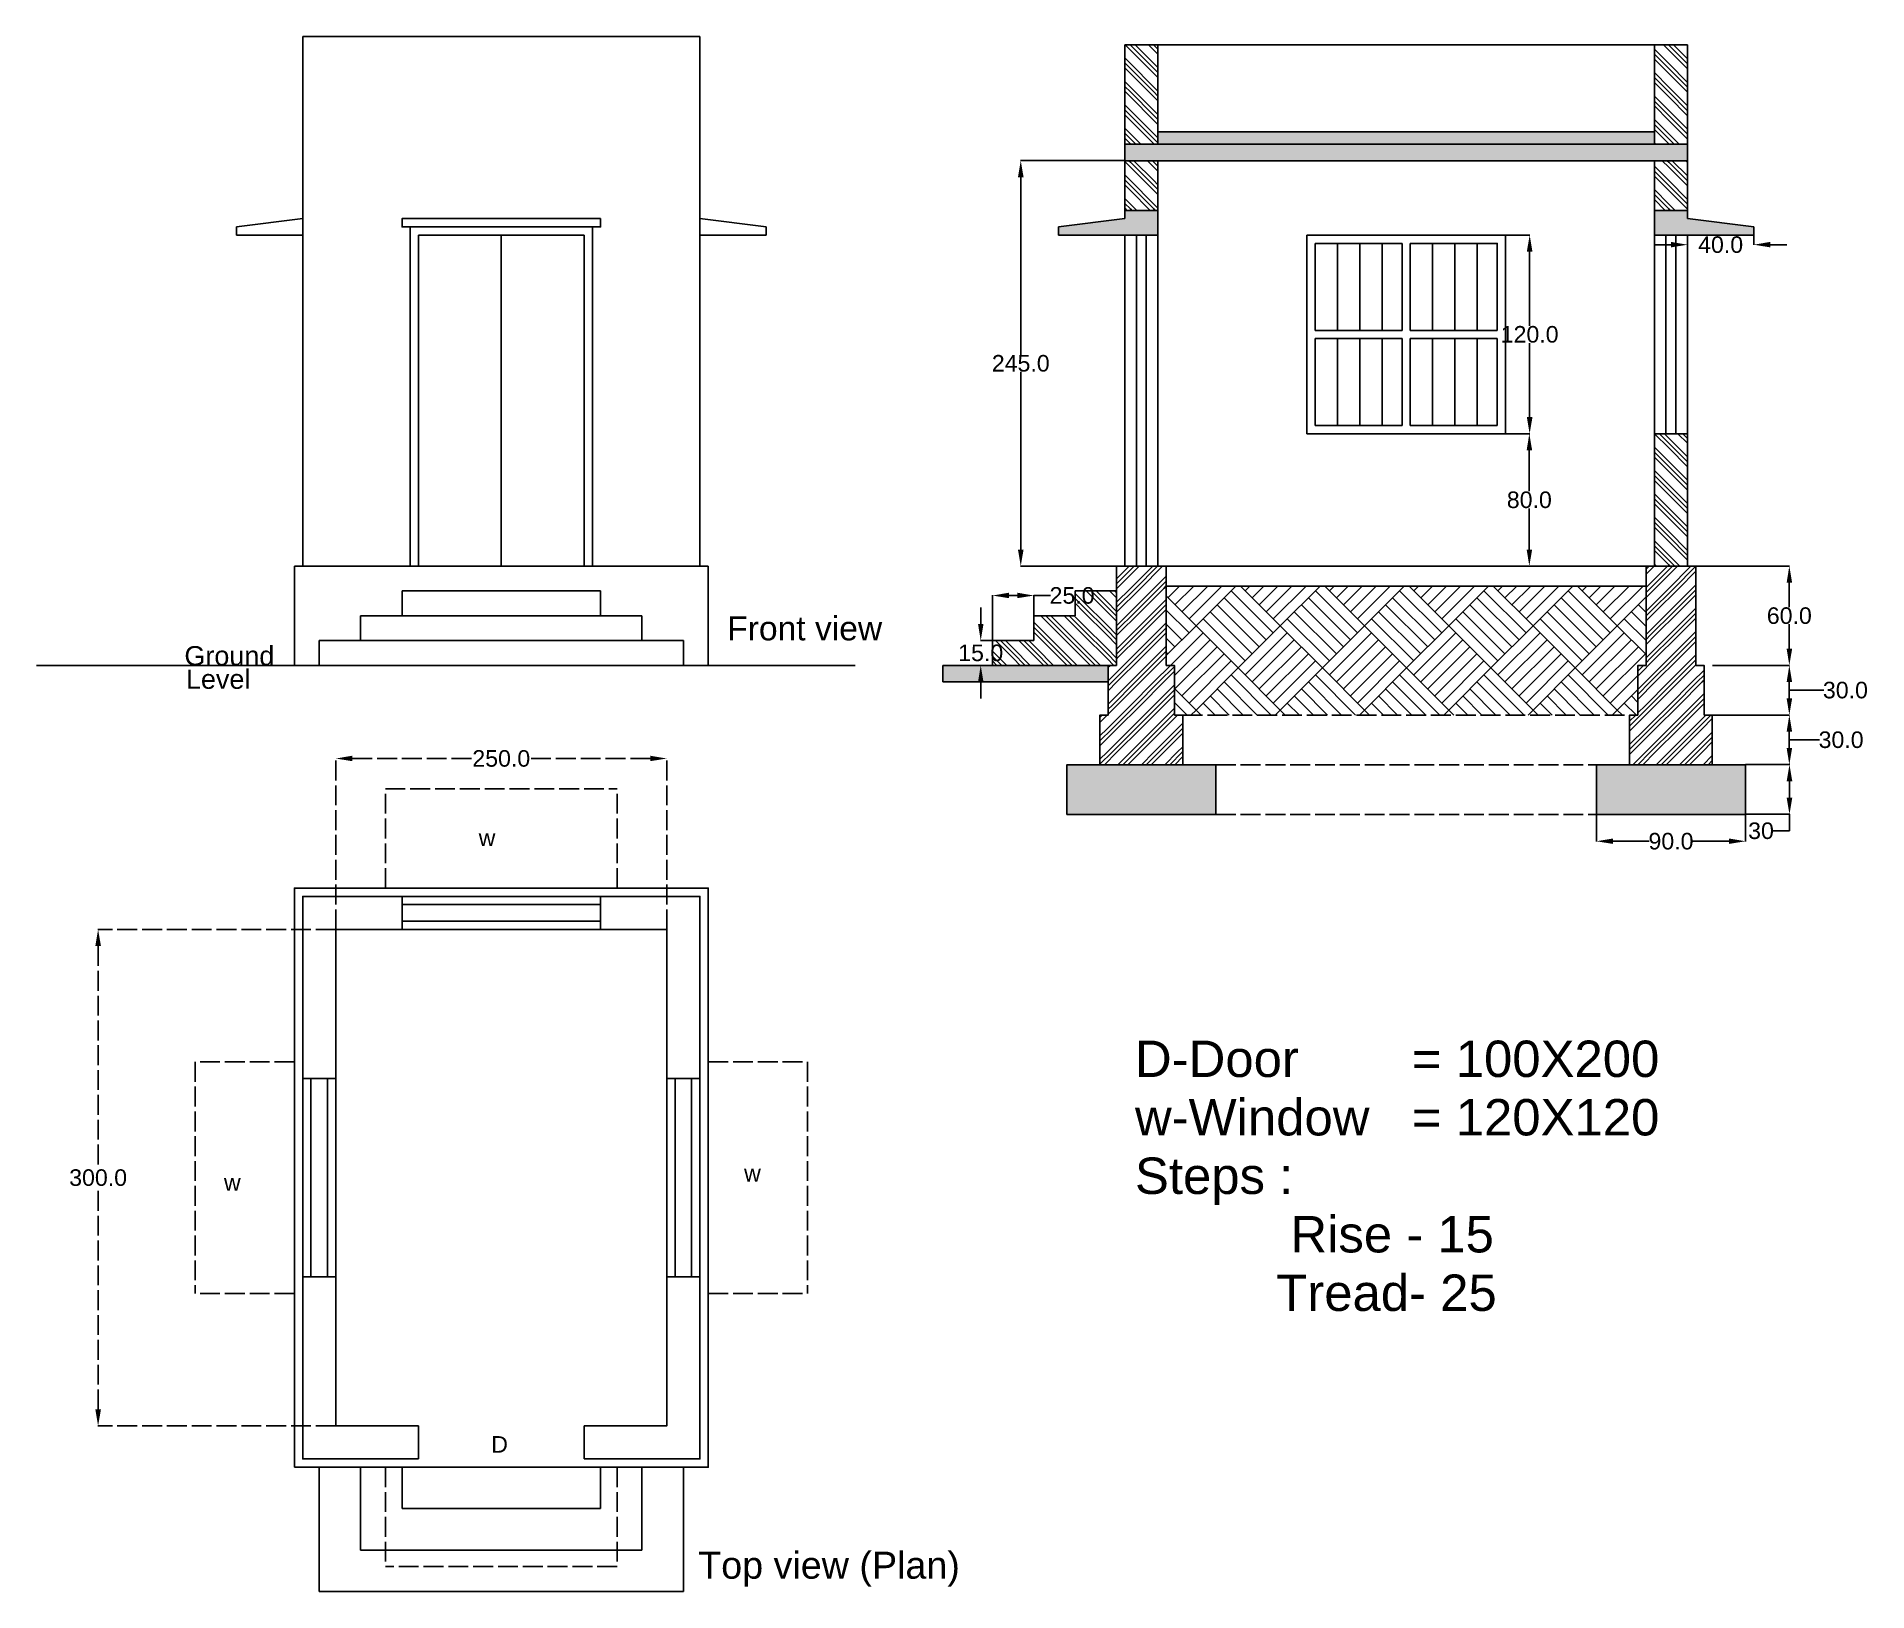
# Model space of a CAD drawing. Header units: centimetres. Extents: x -166 to 940, y 2 to 942.
import ezdxf

# ---------------------------------------------------------------- set-up
doc = ezdxf.new("R2010")
doc.units = ezdxf.units.CM
doc.header["$MEASUREMENT"] = 0
doc.linetypes.add('ACAD_ISO02W100', pattern=[15, 12, -3])
doc.styles.get("Standard").update_dxf_attribs({"font": 'arial.ttf'})
doc.dimstyles.get("Standard").update_dxf_attribs({"dimtxt": 10, "dimasz": 10, "dimexe": 0.18, "dimexo": 0.0625, "dimgap": 0.09, "dimtad": 0, "dimtih": 1, "dimtoh": 1, "dimdec": 1, "dimzin": 0, "dimdsep": 46, "dimtxsty": 'Standard', "dimcen": 0.09, "dimadec": 0, "dimazin": 0, "dimtfac": 1, "dimtdec": 1, "dimtofl": 0, "dimtmove": 0, "dimatfit": 3, "dimfxl": 1, "dimtolj": 1, "dimtzin": 0, "dimarcsym": 0})
pattern_1 = [(135, (0, 0), (9e-16, 14.142136), [20]), (135, (2e-16, 3), (9e-16, 14.142136), [20]), (135, (4e-16, 6), (9e-16, 14.142136), [20])]

# ---------------------------------------------------------------- blocks, each defined once
blk = doc.blocks.new('*D1')
at = {"color": 0, "linetype": 'ACAD_ISO02W100', "lineweight": -2, "transparency": 16777216}
for p, q in [((14.8, 402.1), (14.8, 505.5)), ((24.8, 505.3), (97.8, 505.3)), ((204.8, 505.3), (131.9, 505.3)), ((214.8, 402.1), (214.8, 505.5))]:
    blk.add_line(p, q, dxfattribs=at)
at = {"color": 0, "linetype": 'ACAD_ISO02W100', "transparency": 16777216}
for points in [[(24.8, 507), (24.8, 503.7), (14.8, 505.3)], [(204.8, 507), (204.8, 503.7), (214.8, 505.3)]]:
    blk.add_solid(points, dxfattribs=at)
at = {"layer": 'Defpoints', "color": 0, "linetype": 'ACAD_ISO02W100', "transparency": 16777216}
for p in [(214.8, 505.3), (14.8, 402), (214.8, 402)]:
    blk.add_point(p, dxfattribs=at)
at = {"color": 0, "linetype": 'ACAD_ISO02W100', "transparency": 16777216, "insert": (114.8, 505.3), "char_height": 10, "attachment_point": 5}
blk.add_mtext('\\A1;250.0', dxfattribs=at)
blk = doc.blocks.new('*D2')
at = {"color": 0, "linetype": 'ACAD_ISO02W100', "lineweight": -2, "transparency": 16777216}
for p, q in [((14.8, 402), (-129, 402)), ((-128.8, 392), (-128.8, 257.2)), ((-128.8, 112), (-128.8, 246.8)), ((14.8, 102), (-129, 102))]:
    blk.add_line(p, q, dxfattribs=at)
at = {"color": 0, "linetype": 'ACAD_ISO02W100', "transparency": 16777216}
for points in [[(-130.5, 392), (-127.1, 392), (-128.8, 402)], [(-130.5, 112), (-127.1, 112), (-128.8, 102)]]:
    blk.add_solid(points, dxfattribs=at)
at = {"layer": 'Defpoints', "color": 0, "linetype": 'ACAD_ISO02W100', "transparency": 16777216}
for p in [(14.8, 402), (-128.8, 102), (14.8, 102)]:
    blk.add_point(p, dxfattribs=at)
at = {"color": 0, "linetype": 'ACAD_ISO02W100', "transparency": 16777216, "insert": (-128.8, 252), "char_height": 10, "attachment_point": 5}
blk.add_mtext('\\A1;300.0', dxfattribs=at)
blk = doc.blocks.new('*D3')
at = {"color": 0, "lineweight": -2, "transparency": 16777216}
for p, q in [((721.6, 701.6), (736.2, 701.6)), ((736, 691.6), (736, 666.8)), ((736, 631.6), (736, 656.4)), ((721.6, 621.6), (736.2, 621.6))]:
    blk.add_line(p, q, dxfattribs=at)
at = {"color": 0, "transparency": 16777216}
for points in [[(734.4, 691.6), (737.7, 691.6), (736, 701.6)], [(734.4, 631.6), (737.7, 631.6), (736, 621.6)]]:
    blk.add_solid(points, dxfattribs=at)
at = {"layer": 'Defpoints', "color": 0, "transparency": 16777216}
for p in [(721.6, 701.6), (721.6, 621.6), (736, 621.6)]:
    blk.add_point(p, dxfattribs=at)
at = {"color": 0, "transparency": 16777216, "insert": (736, 661.6), "char_height": 10, "attachment_point": 5}
blk.add_mtext('\\A1;80.0', dxfattribs=at)
blk = doc.blocks.new('*D4')
at = {"color": 0, "lineweight": -2, "transparency": 16777216}
for p, q in [((721.6, 821.6), (736.4, 821.6)), ((736.2, 811.6), (736.2, 766.8)), ((736.2, 711.6), (736.2, 756.4)), ((721.6, 701.6), (736.4, 701.6))]:
    blk.add_line(p, q, dxfattribs=at)
at = {"color": 0, "transparency": 16777216}
for points in [[(734.5, 811.6), (737.9, 811.6), (736.2, 821.6)], [(734.5, 711.6), (737.9, 711.6), (736.2, 701.6)]]:
    blk.add_solid(points, dxfattribs=at)
at = {"layer": 'Defpoints', "color": 0, "transparency": 16777216}
for p in [(721.6, 821.6), (721.6, 701.6), (736.2, 701.6)]:
    blk.add_point(p, dxfattribs=at)
at = {"color": 0, "transparency": 16777216, "insert": (736.2, 761.6), "char_height": 10, "attachment_point": 5}
blk.add_mtext('\\A1;120.0', dxfattribs=at)
blk = doc.blocks.new('*D5')
at = {"color": 0, "lineweight": -2, "transparency": 16777216}
for p, q in [((831.6, 821.5), (831.6, 815.7)), ((871.6, 821.5), (871.6, 815.7)), ((821.6, 815.8), (811.6, 815.8)), ((881.6, 815.8), (891.6, 815.8))]:
    blk.add_line(p, q, dxfattribs=at)
at = {"color": 0, "transparency": 16777216}
for points in [[(821.6, 817.5), (821.6, 814.2), (831.6, 815.8)], [(881.6, 817.5), (881.6, 814.2), (871.6, 815.8)]]:
    blk.add_solid(points, dxfattribs=at)
at = {"layer": 'Defpoints', "color": 0, "transparency": 16777216}
for p in [(831.6, 821.6), (871.6, 821.6), (871.6, 815.8)]:
    blk.add_point(p, dxfattribs=at)
at = {"color": 0, "transparency": 16777216, "insert": (851.6, 815.8), "char_height": 10, "attachment_point": 5}
blk.add_mtext('\\A1;40.0', dxfattribs=at)
blk = doc.blocks.new('*D6')
at = {"color": 0, "lineweight": -2, "transparency": 16777216}
for p, q in [((491.5, 866.6), (428.5, 866.6)), ((428.7, 856.6), (428.7, 749.3)), ((428.7, 631.6), (428.7, 738.9)), ((486.5, 621.6), (428.5, 621.6))]:
    blk.add_line(p, q, dxfattribs=at)
at = {"color": 0, "transparency": 16777216}
for points in [[(427, 856.6), (430.4, 856.6), (428.7, 866.6)], [(427, 631.6), (430.4, 631.6), (428.7, 621.6)]]:
    blk.add_solid(points, dxfattribs=at)
at = {"layer": 'Defpoints', "color": 0, "transparency": 16777216}
for p in [(428.7, 866.6), (491.6, 866.6), (486.6, 621.6)]:
    blk.add_point(p, dxfattribs=at)
at = {"color": 0, "transparency": 16777216, "insert": (428.7, 744.1), "char_height": 10, "attachment_point": 5}
blk.add_mtext('\\A1;245.0', dxfattribs=at)
blk = doc.blocks.new('*D7')
at = {"color": 0, "lineweight": -2, "transparency": 16777216}
for p, q in [((776.6, 471.5), (776.6, 455.2)), ((866.6, 471.5), (866.6, 455.2)), ((786.6, 455.3), (808.5, 455.3)), ((856.6, 455.3), (834.6, 455.3))]:
    blk.add_line(p, q, dxfattribs=at)
at = {"color": 0, "transparency": 16777216}
for points in [[(786.6, 457), (786.6, 453.7), (776.6, 455.3)], [(856.6, 457), (856.6, 453.7), (866.6, 455.3)]]:
    blk.add_solid(points, dxfattribs=at)
at = {"layer": 'Defpoints', "color": 0, "transparency": 16777216}
for p in [(776.6, 471.6), (866.6, 471.6), (866.6, 455.3)]:
    blk.add_point(p, dxfattribs=at)
at = {"color": 0, "transparency": 16777216, "insert": (821.6, 455.3), "char_height": 10, "attachment_point": 5}
blk.add_mtext('\\A1;90.0', dxfattribs=at)
blk = doc.blocks.new('*D8')
at = {"color": 0, "lineweight": -2, "transparency": 16777216}
for p, q in [((846.6, 531.6), (893.3, 531.6)), ((893.1, 511.6), (893.1, 521.6)), ((893.1, 516.6), (911.2, 516.6)), ((911.2, 516.6), (911.3, 516.6)), ((866.6, 501.6), (893.3, 501.6))]:
    blk.add_line(p, q, dxfattribs=at)
at = {"color": 0, "transparency": 16777216}
for points in [[(891.5, 521.6), (894.8, 521.6), (893.1, 531.6)], [(891.5, 511.6), (894.8, 511.6), (893.1, 501.6)]]:
    blk.add_solid(points, dxfattribs=at)
at = {"layer": 'Defpoints', "color": 0, "transparency": 16777216}
for p in [(846.6, 531.6), (893.1, 531.6), (866.6, 501.6)]:
    blk.add_point(p, dxfattribs=at)
at = {"color": 0, "transparency": 16777216, "insert": (924.4, 516.6), "char_height": 10, "attachment_point": 5}
blk.add_mtext('\\A1;30.0', dxfattribs=at)
blk = doc.blocks.new('*D9')
at = {"color": 0, "lineweight": -2, "transparency": 16777216}
for p, q in [((846.6, 561.6), (893.3, 561.6)), ((893.1, 541.6), (893.1, 551.6)), ((893.1, 546.6), (913.8, 546.6)), ((913.8, 546.6), (914, 546.6)), ((846.6, 531.6), (893.3, 531.6))]:
    blk.add_line(p, q, dxfattribs=at)
at = {"color": 0, "transparency": 16777216}
for points in [[(891.5, 551.6), (894.8, 551.6), (893.1, 561.6)], [(891.5, 541.6), (894.8, 541.6), (893.1, 531.6)]]:
    blk.add_solid(points, dxfattribs=at)
at = {"layer": 'Defpoints', "color": 0, "transparency": 16777216}
for p in [(846.6, 561.6), (893.1, 561.6), (846.6, 531.6)]:
    blk.add_point(p, dxfattribs=at)
at = {"color": 0, "transparency": 16777216, "insert": (927, 546.6), "char_height": 10, "attachment_point": 5}
blk.add_mtext('\\A1;30.0', dxfattribs=at)
blk = doc.blocks.new('*D10')
at = {"color": 0, "lineweight": -2, "transparency": 16777216}
for p, q in [((836.6, 621.6), (893.3, 621.6)), ((893.1, 611.6), (893.1, 596.8)), ((893.1, 571.6), (893.1, 586.4)), ((846.6, 561.6), (893.3, 561.6))]:
    blk.add_line(p, q, dxfattribs=at)
at = {"color": 0, "transparency": 16777216}
for points in [[(891.5, 611.6), (894.8, 611.6), (893.1, 621.6)], [(891.5, 571.6), (894.8, 571.6), (893.1, 561.6)]]:
    blk.add_solid(points, dxfattribs=at)
at = {"layer": 'Defpoints', "color": 0, "transparency": 16777216}
for p in [(836.6, 621.6), (893.1, 621.6), (846.6, 561.6)]:
    blk.add_point(p, dxfattribs=at)
at = {"color": 0, "transparency": 16777216, "insert": (893.1, 591.6), "char_height": 10, "attachment_point": 5}
blk.add_mtext('\\A1;60.0', dxfattribs=at)
blk = doc.blocks.new('*D11')
at = {"color": 0, "lineweight": -2, "transparency": 16777216}
for p, q in [((866.6, 501.6), (893.4, 501.6)), ((893.2, 491.6), (893.2, 481.6)), ((866.6, 471.6), (893.4, 471.6)), ((893.2, 471.6), (893.2, 461.6)), ((893.2, 461.6), (883.2, 461.6))]:
    blk.add_line(p, q, dxfattribs=at)
at = {"color": 0, "transparency": 16777216}
for points in [[(891.5, 491.6), (894.9, 491.6), (893.2, 501.6)], [(891.5, 481.6), (894.9, 481.6), (893.2, 471.6)]]:
    blk.add_solid(points, dxfattribs=at)
at = {"layer": 'Defpoints', "color": 0, "transparency": 16777216}
for p in [(866.6, 501.6), (866.6, 471.6), (893.2, 471.6)]:
    blk.add_point(p, dxfattribs=at)
at = {"color": 0, "transparency": 16777216, "insert": (876, 461.6), "char_height": 10, "attachment_point": 5}
blk.add_mtext('\\A1;30', dxfattribs=at)
blk = doc.blocks.new('*D13')
at = {"color": 0, "lineweight": -2, "transparency": 16777216}
for p, q in [((404.5, 586.6), (404.5, 596.6)), ((411.5, 576.6), (404.4, 576.6)), ((411.5, 561.6), (404.4, 561.6)), ((404.5, 551.6), (404.5, 541.6))]:
    blk.add_line(p, q, dxfattribs=at)
at = {"color": 0, "transparency": 16777216}
for points in [[(402.9, 586.6), (406.2, 586.6), (404.5, 576.6)], [(402.9, 551.6), (406.2, 551.6), (404.5, 561.6)]]:
    blk.add_solid(points, dxfattribs=at)
at = {"layer": 'Defpoints', "color": 0, "transparency": 16777216}
for p in [(411.6, 576.6), (404.5, 561.6), (411.6, 561.6)]:
    blk.add_point(p, dxfattribs=at)
at = {"color": 0, "transparency": 16777216, "insert": (404.5, 569.1), "char_height": 10, "attachment_point": 5}
blk.add_mtext('\\A1;15.0', dxfattribs=at)
blk = doc.blocks.new('*D14')
at = {"color": 0, "lineweight": -2, "transparency": 16777216}
for p, q in [((411.6, 576.6), (411.6, 604)), ((421.6, 603.8), (426.6, 603.8)), ((436.6, 576.6), (436.6, 604)), ((436.6, 603.8), (446.6, 603.8))]:
    blk.add_line(p, q, dxfattribs=at)
at = {"color": 0, "transparency": 16777216}
for points in [[(421.6, 605.5), (421.6, 602.2), (411.6, 603.8)], [(426.6, 605.5), (426.6, 602.2), (436.6, 603.8)]]:
    blk.add_solid(points, dxfattribs=at)
at = {"layer": 'Defpoints', "color": 0, "transparency": 16777216}
for p in [(436.6, 603.8), (411.6, 576.6), (436.6, 576.6)]:
    blk.add_point(p, dxfattribs=at)
at = {"color": 0, "transparency": 16777216, "insert": (459.7, 603.8), "char_height": 10, "attachment_point": 5}
blk.add_mtext('\\A1;25.0', dxfattribs=at)

msp = doc.modelspace()

# ---------------------------------------------------------------- hatches: boundary and pattern name
h = msp.add_hatch()
h.set_pattern_fill('GOST_GROUND', color=256, angle=90)
h.set_pattern_definition(pattern_1)
h.paths.add_polyline_path([(511.58, 866.56), (491.58, 866.56), (491.58, 836.56), (511.58, 836.56)])
h.paths.add_polyline_path([(511.58, 936.56), (491.58, 936.56), (491.58, 876.56), (511.58, 876.56)])
h.paths.add_polyline_path([(831.58, 936.56), (811.58, 936.56), (811.58, 876.56), (831.58, 876.56)])
h.paths.add_polyline_path([(831.58, 866.56), (811.58, 866.56), (811.58, 836.56), (831.58, 836.56)])
h = msp.add_hatch()
h.set_pattern_fill('AR-CONC', color=256, scale=3)
h.paths.add_polyline_path([(831.58, 876.56), (491.58, 876.56), (491.58, 866.56), (831.58, 866.56)])
h.paths.add_polyline_path([(481.58, 561.56), (411.58, 561.56), (381.58, 561.56), (381.58, 551.56), (481.58, 551.56)])
h.paths.add_polyline_path([(511.58, 836.56), (491.58, 836.56), (491.58, 831.56), (451.58, 826.56), (451.58, 821.56), (491.58, 821.56), (511.58, 821.56)])
h.paths.add_polyline_path([(831.58, 831.56), (831.58, 836.56), (811.58, 836.56), (811.58, 821.56), (831.58, 821.56), (871.58, 821.56), (871.58, 826.56)])
h = msp.add_hatch()
h.set_pattern_fill('AR-CONC', color=256, scale=3)
h.paths.add_polyline_path([(546.58, 501.56), (456.58, 501.56), (456.58, 471.56), (546.58, 471.56)])
h.paths.add_polyline_path([(866.58, 501.56), (776.58, 501.56), (776.58, 471.56), (866.58, 471.56)])
h.paths.add_polyline_path([(811.58, 884.06), (511.58, 884.06), (511.58, 876.56), (811.58, 876.56)])
h.paths.add_polyline_path([(811.58, 876.56), (511.58, 876.56), (511.58, 866.56), (811.58, 866.56)])
h = msp.add_hatch()
h.set_pattern_fill('GOST_GROUND', color=256, angle=90)
h.set_pattern_definition(pattern_1)
h.paths.add_polyline_path([(831.58, 701.56), (811.58, 701.56), (811.58, 621.56), (831.58, 621.56)])
h = msp.add_hatch()
h.set_pattern_fill('GOST_GROUND', color=256)
h.set_pattern_definition([(45, (0, 0), (14.14214, 0), [20]), (45, (3, 0), (14.14214, 0), [20]), (45, (6, 0), (14.14214, 0), [20])])
h.paths.add_polyline_path([(526.58, 531.56), (521.58, 531.56), (521.58, 561.56), (481.58, 561.56), (481.58, 531.56), (476.58, 531.56), (476.58, 501.56), (526.58, 501.56)])
h.paths.add_polyline_path([(516.58, 621.56), (486.58, 621.56), (486.58, 561.56), (516.58, 561.56)])
h.paths.add_polyline_path([(836.58, 621.56), (806.58, 621.56), (806.58, 561.56), (836.58, 561.56)])
h.paths.add_polyline_path([(846.58, 531.56), (841.58, 531.56), (841.58, 561.56), (801.58, 561.56), (801.58, 531.56), (796.58, 531.56), (796.58, 501.56), (846.58, 501.56)])
h = msp.add_hatch()
h.set_pattern_fill('AR-PARQ1', color=256, scale=3, angle=45)
h.paths.add_polyline_path([(806.58, 609.56), (516.58, 609.56), (516.58, 561.56), (521.58, 561.56), (521.58, 531.56), (526.58, 531.56), (796.58, 531.56), (801.58, 531.56), (801.58, 561.56), (806.58, 561.56)])
h = msp.add_hatch()
h.set_pattern_fill('GOST_GROUND', color=256, angle=90)
h.set_pattern_definition(pattern_1)
h.paths.add_polyline_path([(486.58, 606.56), (461.58, 606.56), (461.58, 591.56), (436.58, 591.56), (436.58, 576.56), (411.58, 576.56), (411.58, 561.56), (486.58, 561.56)])

# ---------------------------------------------------------------- linework, layer by layer
for p, q in [((-5.17, 621.56), (-5.17, 941.56)), ((-5.17, 941.56), (234.83, 941.56)), ((234.83, 621.56), (234.83, 941.56)), ((491.58, 876.56), (491.58, 936.56)), ((491.58, 936.56), (511.58, 936.56)), ((511.58, 936.56), (511.58, 876.56)), ((511.58, 936.56), (811.58, 936.56)), ((831.58, 936.56), (811.58, 936.56)), ((811.58, 936.56), (811.58, 876.56)), ((831.58, 876.56), (831.58, 936.56)), ((491.58, 876.56), (491.58, 866.56)), ((511.58, 876.56), (491.58, 876.56)), ((491.58, 876.56), (831.58, 876.56)), ((811.58, 884.06), (511.58, 884.06)), ((811.58, 876.56), (511.58, 876.56)), ((831.58, 866.56), (831.58, 876.56)), ((491.58, 866.56), (831.58, 866.56)), ((511.58, 866.56), (811.58, 866.56)), ((-45.17, 826.56), (-5.17, 831.56)), ((274.83, 826.56), (234.83, 831.56)), ((451.58, 826.56), (491.58, 831.56)), ((511.58, 836.56), (491.58, 836.56)), ((491.58, 836.56), (491.58, 831.56)), ((511.58, 821.56), (511.58, 836.56)), ((811.58, 821.56), (811.58, 836.56)), ((811.58, 836.56), (831.58, 836.56)), ((831.58, 836.56), (831.58, 831.56)), ((871.58, 826.56), (831.58, 831.56)), ((-45.17, 821.56), (-45.17, 826.56)), ((-5.17, 821.56), (-45.17, 821.56)), ((114.83, 621.56), (114.83, 821.56)), ((234.83, 821.56), (274.83, 821.56)), ((274.83, 821.56), (274.83, 826.56)), ((451.58, 821.56), (451.58, 826.56)), ((491.58, 821.56), (451.58, 821.56)), ((491.58, 821.56), (511.58, 821.56)), ((498.58, 821.56), (498.58, 621.56)), ((504.58, 821.56), (504.58, 621.56)), ((831.58, 821.56), (811.58, 821.56)), ((818.58, 821.56), (818.58, 701.56)), ((831.58, 821.56), (824.58, 821.56)), ((824.58, 821.56), (824.58, 701.56)), ((831.58, 821.56), (871.58, 821.56)), ((831.58, 701.56), (831.58, 821.56)), ((871.58, 821.56), (871.58, 826.56)), ((659.08, 816.56), (606.58, 816.56)), ((606.58, 816.56), (606.58, 764.06)), ((620.08, 816.56), (620.08, 764.06)), ((633.58, 816.56), (633.58, 764.06)), ((647.08, 816.56), (647.08, 764.06)), ((659.08, 816.56), (659.08, 764.06)), ((664.08, 816.56), (664.08, 764.06)), ((677.58, 816.56), (677.58, 764.06)), ((691.08, 816.56), (691.08, 764.06)), ((704.58, 816.56), (704.58, 764.06)), ((606.58, 764.06), (659.08, 764.06)), ((664.08, 764.06), (716.58, 764.06)), ((606.58, 759.06), (659.08, 759.06)), ((606.58, 759.06), (606.58, 706.56)), ((620.08, 759.06), (620.08, 706.56)), ((633.58, 759.06), (633.58, 706.56)), ((647.08, 759.06), (647.08, 706.56)), ((659.08, 759.06), (659.08, 706.56)), ((664.08, 759.06), (664.08, 706.56)), ((664.08, 759.06), (716.58, 759.06)), ((677.58, 759.06), (677.58, 706.56)), ((691.08, 759.06), (691.08, 706.56)), ((704.58, 759.06), (704.58, 706.56)), ((716.58, 706.56), (716.58, 759.06)), ((606.58, 706.56), (659.08, 706.56)), ((664.08, 706.56), (716.58, 706.56)), ((811.58, 701.56), (831.58, 701.56)), ((-5.17, 631.56), (-5.17, 621.56)), ((-10.17, 561.56), (-10.17, 621.56)), ((-10.17, 621.56), (239.83, 621.56)), ((239.83, 561.56), (239.83, 621.56)), ((516.58, 621.56), (806.58, 621.56)), ((516.58, 609.56), (806.58, 609.56)), ((174.83, 606.56), (54.83, 606.56)), ((54.83, 606.56), (54.83, 591.56)), ((174.83, 591.56), (174.83, 606.56)), ((461.58, 591.56), (461.58, 606.56)), ((461.58, 606.56), (486.58, 606.56)), ((29.83, 576.56), (29.83, 591.56)), ((29.83, 591.56), (199.83, 591.56)), ((199.83, 591.56), (199.83, 576.56)), ((436.58, 576.56), (436.58, 591.56)), ((436.58, 591.56), (461.58, 591.56)), ((4.83, 561.56), (4.83, 576.56)), ((4.83, 576.56), (204.83, 576.56)), ((204.83, 576.56), (224.83, 576.56)), ((224.83, 576.56), (224.83, 561.56)), ((411.58, 561.56), (411.58, 576.56)), ((411.58, 576.56), (436.58, 576.56)), ((-10.17, 561.56), (-165.97, 561.56)), ((-165.97, 561.56), (328.56, 561.56)), ((381.58, 551.56), (381.58, 561.56)), ((381.58, 561.56), (411.58, 561.56)), ((486.58, 561.56), (411.58, 561.56)), ((481.58, 561.56), (481.58, 551.56)), ((481.58, 551.56), (381.58, 551.56)), ((114.83, 422.01), (54.83, 422.01)), ((54.83, 422.01), (54.83, 402.01)), ((174.83, 402.01), (174.83, 422.01)), ((54.83, 417.01), (174.83, 417.01)), ((54.83, 407.01), (174.83, 407.01)), ((54.83, 402.01), (174.83, 402.01)), ((-5.17, 312.01), (14.83, 312.01)), ((-0.17, 312.01), (-0.17, 192.01)), ((9.83, 312.01), (9.83, 192.01)), ((214.83, 312.01), (234.83, 312.01)), ((219.83, 312.01), (219.83, 192.01)), ((229.83, 312.01), (229.83, 192.01)), ((-5.17, 192.01), (14.83, 192.01)), ((214.83, 192.01), (234.83, 192.01)), ((64.83, 102.01), (64.83, 82.01)), ((164.83, 102.01), (164.83, 82.01)), ((4.83, 77.01), (4.83, 2.01)), ((29.83, 77.01), (29.83, 27.01)), ((54.83, 77.01), (54.83, 52.01)), ((174.83, 77.01), (174.83, 52.01)), ((199.83, 77.01), (199.83, 27.01)), ((224.83, 77.01), (224.83, 2.01)), ((54.83, 52.01), (174.83, 52.01)), ((29.83, 27.01), (199.83, 27.01)), ((4.83, 2.01), (224.83, 2.01))]:
    msp.add_line(p, q)
at = {"linetype": 'ACAD_ISO02W100'}
for p, q in [((526.58, 531.56), (796.58, 531.56)), ((546.58, 501.56), (776.58, 501.56)), ((44.83, 427.01), (44.83, 487.01)), ((44.83, 487.01), (184.83, 487.01)), ((184.83, 427.01), (184.83, 487.01)), ((546.58, 471.56), (776.58, 471.56)), ((-10.17, 322.01), (-70.17, 322.01)), ((-70.17, 322.01), (-70.17, 182.01)), ((239.83, 322.01), (299.83, 322.01)), ((299.83, 322.01), (299.83, 182.01)), ((-10.17, 182.01), (-70.17, 182.01)), ((239.83, 182.01), (299.83, 182.01)), ((44.83, 77.01), (44.83, 17.01)), ((184.83, 77.01), (184.83, 17.01)), ((184.83, 17.01), (44.83, 17.01))]:
    msp.add_line(p, q, dxfattribs=at)
for points in [[(491.58, 836.56), (511.58, 836.56), (511.58, 866.56), (491.58, 866.56)], [(831.58, 836.56), (811.58, 836.56), (811.58, 866.56), (831.58, 866.56)], [(174.83, 831.56), (54.83, 831.56), (54.83, 826.56), (174.83, 826.56)], [(164.83, 821.56), (64.83, 821.56), (64.83, 621.56), (164.83, 621.56)], [(511.58, 621.56), (491.58, 621.56), (491.58, 821.56), (511.58, 821.56)], [(601.58, 701.56), (721.58, 701.56), (721.58, 821.56), (601.58, 821.56)], [(811.58, 621.56), (831.58, 621.56), (831.58, 821.56), (811.58, 821.56)], [(546.58, 471.56), (456.58, 471.56), (456.58, 501.56), (546.58, 501.56)], [(776.58, 471.56), (866.58, 471.56), (866.58, 501.56), (776.58, 501.56)], [(-10.17, 77.01), (239.83, 77.01), (239.83, 427.01), (-10.17, 427.01)]]:
    msp.add_lwpolyline(points, close=True)
for points in [[(169.83, 621.56), (169.83, 826.56), (59.83, 826.56), (59.83, 621.56)], [(716.58, 764.06), (716.58, 816.56), (664.08, 816.56)], [(516.58, 561.56), (516.58, 621.56), (486.58, 621.56), (486.58, 561.56)], [(806.58, 561.56), (806.58, 621.56), (836.58, 621.56), (836.58, 561.56)], [(481.58, 531.56), (481.58, 561.56), (486.58, 561.56)], [(516.58, 561.56), (521.58, 561.56), (521.58, 531.56)], [(806.58, 561.56), (801.58, 561.56), (801.58, 531.56)], [(841.58, 531.56), (841.58, 561.56), (836.58, 561.56)], [(521.58, 531.56), (526.58, 531.56), (526.58, 501.56), (476.58, 501.56), (476.58, 531.56), (481.58, 531.56)], [(801.58, 531.56), (796.58, 531.56), (796.58, 501.56), (846.58, 501.56), (846.58, 531.56), (841.58, 531.56)], [(164.83, 82.01), (234.83, 82.01), (234.83, 422.01), (-5.17, 422.01), (-5.17, 82.01), (64.83, 82.01)], [(164.83, 102.01), (214.83, 102.01), (214.83, 402.01), (14.83, 402.01), (14.83, 102.01), (64.83, 102.01)]]:
    msp.add_lwpolyline(points)

# ---------------------------------------------------------------- texts
for s, height, p in [('Front view', 14.531, (251.34, 576.71)), ('Ground', 11.66, (-76.66, 561.56)), (' Level', 11.66, (-80.25, 547.44)), ('D-Door        = 100X200', 22, (497.71, 312.86)), ('w-Window   = 120X120', 22, (497.71, 277.52)), ('Steps :  ', 22, (497.71, 242.18)), ('           Rise - 15', 22, (497.71, 206.84)), ('          Tread- 25 ', 22, (497.71, 171.5))]:
    msp.add_text(s, height=height).set_placement(p)
for s, height, p in [('w', 10, (101.16, 452.44)), ('w', 10, (261.53, 249.69)), ('w', 10, (-52.76, 244.08)), ('D', 10, (108.75, 85.85)), ('Top view (Plan)', 16.2942, (233.8, 9.69))]:
    msp.add_text(s, height=height, dxfattribs=at).set_placement(p)

# ---------------------------------------------------------------- dimensions: what is measured, and where the dimension line sits
at = {"color": 40, "true_color": 0xf8d731}
dim = msp.add_linear_dim(base=(428.69, 866.56), p1=(486.58, 621.56), p2=(491.58, 866.56), angle=90, dimstyle='Standard', dxfattribs=at)
dim.commit()
dim.dimension.update_dxf_attribs({"geometry": '*D6', "text_midpoint": (428.69, 744.06), "dimtype": 160})
for base, p1, p2, picture, middle in [((736.21, 701.56), (721.58, 821.56), (721.58, 701.56), '*D4', (736.21, 761.56)), ((736.03, 621.56), (721.58, 701.56), (721.58, 621.56), '*D3', (736.03, 661.56)), ((404.55, 561.56), (411.58, 576.56), (411.58, 561.56), '*D13', (404.55, 569.06))]:
    dim = msp.add_linear_dim(base=base, p1=p1, p2=p2, angle=90, dimstyle='Standard', dxfattribs=at)
    dim.commit()
    dim.dimension.update_dxf_attribs({"geometry": picture, "text_midpoint": middle})
for base, p1, p2, picture, middle in [((871.58, 815.85), (831.58, 821.56), (871.58, 821.56), '*D5', (851.58, 815.85)), ((436.58, 603.82), (411.58, 576.56), (436.58, 576.56), '*D14', (459.73, 603.82)), ((866.58, 455.34), (776.58, 471.56), (866.58, 471.56), '*D7', (821.58, 455.34))]:
    dim = msp.add_linear_dim(base=base, p1=p1, p2=p2, dimstyle='Standard', dxfattribs=at)
    dim.commit()
    dim.dimension.update_dxf_attribs({"geometry": picture, "text_midpoint": middle})
for base, p1, p2, picture, middle in [((893.12, 621.56), (846.58, 561.56), (836.58, 621.56), '*D10', (893.12, 591.56)), ((893.12, 561.56), (846.58, 531.56), (846.58, 561.56), '*D9', (914.05, 546.56))]:
    dim = msp.add_linear_dim(base=base, p1=p1, p2=p2, angle=90, dimstyle='Standard', override={"dimtmove": 1}, dxfattribs=at)
    dim.commit()
    dim.dimension.update_dxf_attribs({"geometry": picture, "text_midpoint": middle})
dim = msp.add_linear_dim(base=(893.12, 531.56), p1=(866.58, 501.56), p2=(846.58, 531.56), angle=90, dimstyle='Standard', override={"dimtmove": 1}, dxfattribs=at)
dim.commit()
dim.dimension.update_dxf_attribs({"geometry": '*D8', "text_midpoint": (911.42, 516.56), "dimtype": 160})
at = {"color": 40, "linetype": 'ACAD_ISO02W100', "true_color": 0xf8d731}
dim = msp.add_linear_dim(base=(214.83, 505.34), p1=(14.83, 402.01), p2=(214.83, 402.01), text='250.0', dimstyle='Standard', dxfattribs=at)
dim.commit()
dim.dimension.update_dxf_attribs({"geometry": '*D1', "text_midpoint": (114.83, 505.34)})
at = {"color": 40, "true_color": 0xf8d731}
dim = msp.add_linear_dim(base=(893.2, 471.56), p1=(866.58, 501.56), p2=(866.58, 471.56), angle=90, text='30', dimstyle='Standard', dxfattribs=at)
dim.commit()
dim.dimension.update_dxf_attribs({"geometry": '*D11', "text_midpoint": (875.97, 461.56)})
at = {"color": 40, "linetype": 'ACAD_ISO02W100', "true_color": 0xf8d731}
dim = msp.add_linear_dim(base=(-128.81, 102.01), p1=(14.83, 402.01), p2=(14.83, 102.01), angle=90, dimstyle='Standard', dxfattribs=at)
dim.commit()
dim.dimension.update_dxf_attribs({"geometry": '*D2', "text_midpoint": (-128.81, 252.01)})

doc.saveas('drawing.dxf')
